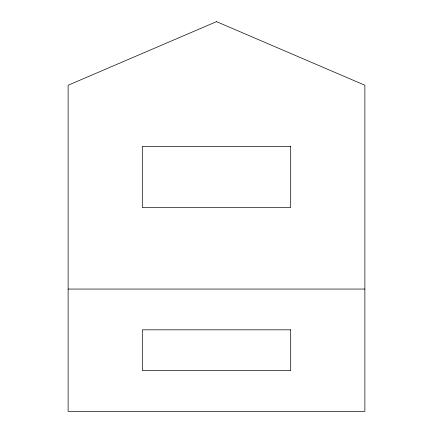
<?xml version="1.0" encoding="UTF-8"?>
<svg xmlns="http://www.w3.org/2000/svg" width="433" height="433" viewBox="0 0 433 433"><rect width="100%" height="100%" fill="white"/><g stroke="black" fill="none" stroke-linecap="round" stroke-linejoin="round"><path stroke-width="0.65" d="M68.122 289.06L364.878 289.06M216.5 21.65L68.122 85.247L68.122 411.35L364.878 411.35L364.878 85.247L216.5 21.65M290.689 146.392L142.311 146.392L142.311 207.531L290.689 207.531L290.689 146.392M290.689 329.822L142.311 329.822L142.311 370.588L290.689 370.588L290.689 329.822"/></g></svg>
